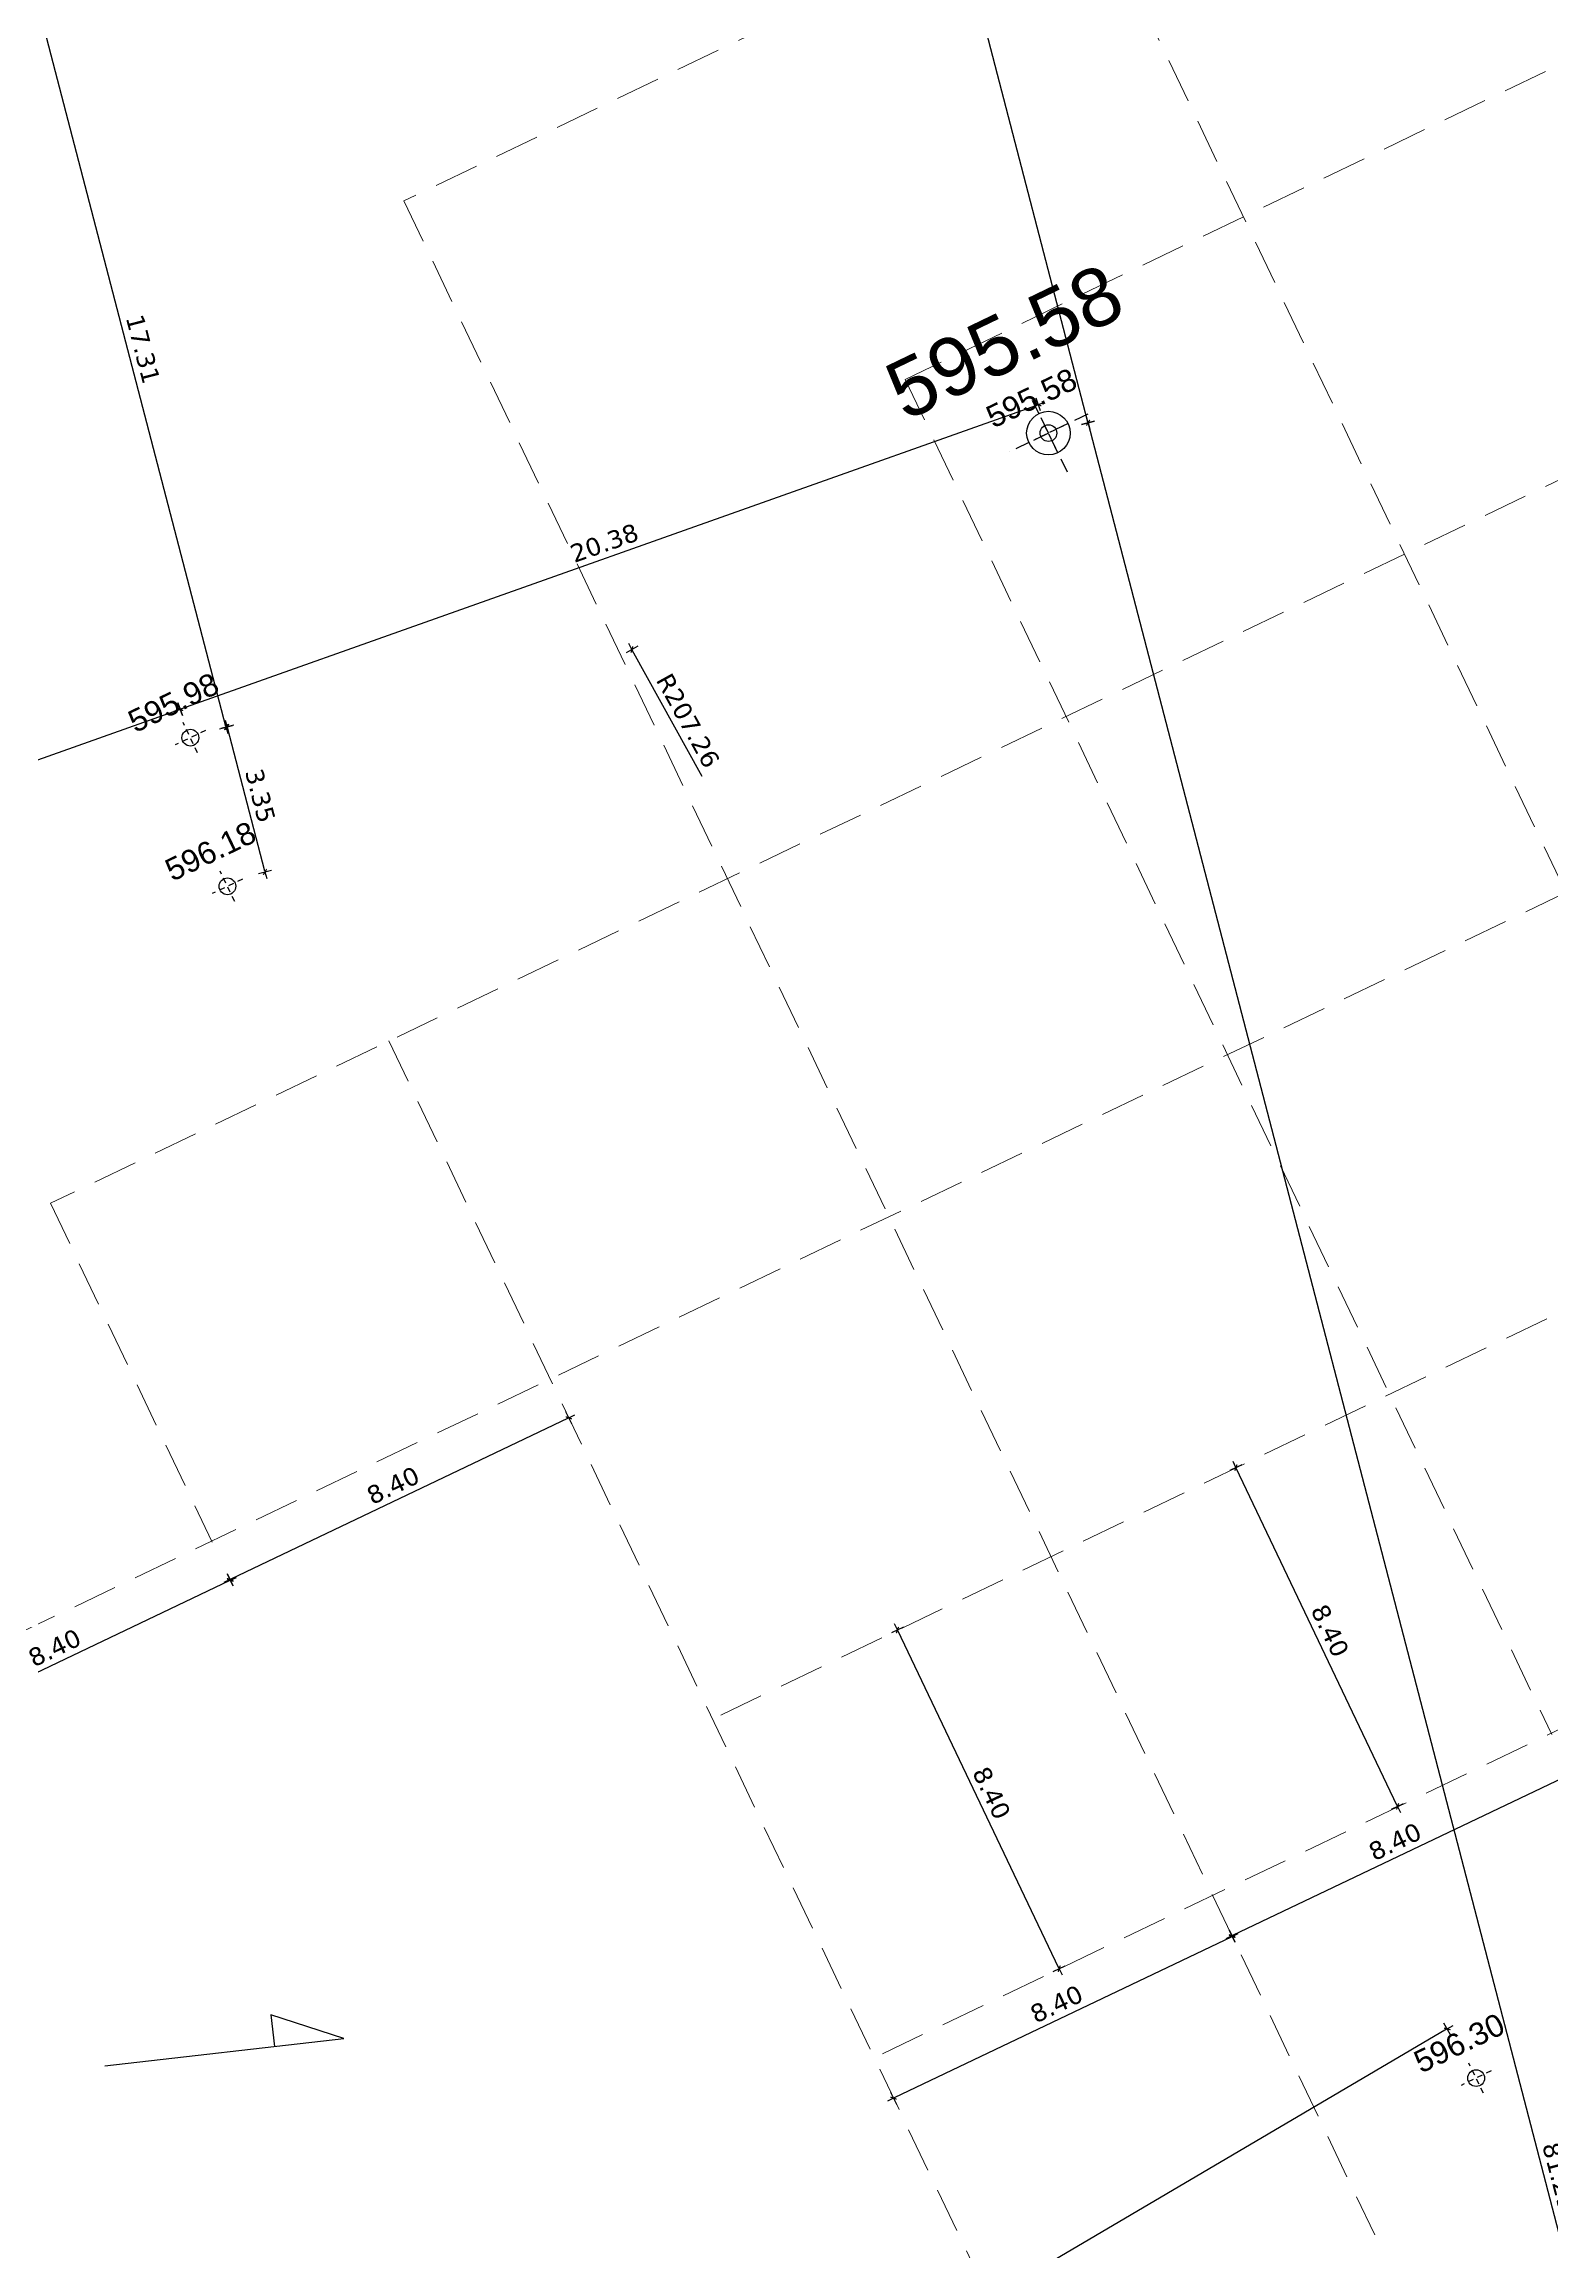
# Model space of a CAD drawing. Header units: metres. Extents: x 679716 to 681053, y 2749449 to 2750332.
# Drawn here: x 680532.4 to 680566.13, y 2750018.07 to 2750067.48 of the extents above; entities that cross this region are included whole.
import ezdxf
from ezdxf.enums import TextEntityAlignment as Align

# ---------------------------------------------------------------- set-up
doc = ezdxf.new("R2010")
doc.units = ezdxf.units.M
doc.linetypes.add('DASHEDX2', pattern=[1.5, 1, -0.5])
for name, color, linetype in [('01-TX-Guideline Altimetry 1000', 32, 'Continuous'), ('01-TX-Length Dimensions 250', 80, 'Continuous'), ('01-TX-Level Main Dimensions 250', 152, 'Continuous'), ('01-TX-Level Secondary Dimensions 250', 10, 'Continuous'), ('01-TX-Secondary Dimensions 1000', 152, 'Continuous')]:
    doc.layers.add(name, color=color, linetype=linetype)
doc.layers.add('02-L-Axis', color=253, linetype='DASHEDX2', lineweight=20)
doc.layers.add('03-BK-Arrow', color=153, linetype='Continuous', true_color=0x4491cf)
doc.styles.add('E100', font='verdana.ttf', dxfattribs={"height": 0.4})
doc.styles.add('E500', font='verdana.ttf', dxfattribs={"height": 1.25})
doc.styles.get("Standard").update_dxf_attribs({"font": 'arial.ttf'})
doc.dimstyles.new('E1000', dxfattribs={"dimscale": 0.03, "dimtxt": 1.25, "dimasz": 1, "dimexe": 0.1, "dimexo": 1, "dimgap": 8, "dimtad": 1, "dimzin": 0, "dimdsep": 46, "dimtxsty": 'E500', "dimblk1": 'LINCOT500', "dimblk2": 'LINCOT500', "dimsah": 1, "dimcen": 0.1, "dimdle": 0.1, "dimse1": 1, "dimse2": 1, "dimclrt": 256, "dimazin": 0, "dimtfac": 0.015385, "dimtofl": 0, "dimtmove": 0, "dimatfit": 3, "dimldrblk": 'LINCOT500', "dimfxl": 1, "dimtolj": 1, "dimtzin": 0, "dimarcsym": 0})
doc.dimstyles.new('E250', dxfattribs={"dimscale": 0.03, "dimtxt": 0.4, "dimasz": 0.5, "dimexe": 0.1, "dimexo": 1, "dimgap": 4, "dimtad": 1, "dimzin": 0, "dimdsep": 46, "dimtxsty": 'E100', "dimblk1": 'LINCOT200', "dimblk2": 'LINCOT200', "dimsah": 1, "dimcen": 0.1, "dimdle": 0.1, "dimse1": 1, "dimse2": 1, "dimclrt": 256, "dimadec": 0, "dimazin": 0, "dimtfac": 0.015385, "dimtofl": 0, "dimtmove": 0, "dimatfit": 3, "dimldrblk": 'LINCOT200', "dimfxl": 1, "dimtolj": 1, "dimtzin": 0, "dimarcsym": 0})

# ---------------------------------------------------------------- blocks, each defined once
blk = doc.blocks.new('LINCOT200')
for p, q in [((0, -10), (0, 10)), ((0, 0), (10, 0))]:
    blk.add_line(p, q)
at = {"const_width": 1.88}
blk.add_lwpolyline([(3.5, -3.5), (-3.5, 3.5)], dxfattribs=at)
blk = doc.blocks.new('*D34')
at = {"layer": '01-TX-Length Dimensions 250', "color": 0, "lineweight": -2, "transparency": 16777216}
blk.add_line((680555.761, 2750058.993), (680576.209, 2749980.346), dxfattribs=at)
at = {"layer": '01-TX-Length Dimensions 250', "color": 0, "lineweight": -2, "transparency": 16777216, "xscale": 0.015, "yscale": 0.015, "zscale": 0.015}
for p, rotation in [((680555.757, 2750059.008), 104.5744480289418), ((680576.213, 2749980.331), 284.5744480289418)]:
    blk.add_blockref('LINCOT200', p, dxfattribs=dict(at, rotation=rotation))
at = {"layer": '01-TX-Length Dimensions 250', "transparency": 16777216, "insert": (680566.304, 2750019.752), "char_height": 0.4, "attachment_point": 5, "rotation": 284.5744, "style": 'E100'}
blk.add_mtext('\\A1;81.29', dxfattribs=at)
blk = doc.blocks.new('*D35')
at = {"layer": '01-TX-Length Dimensions 250', "color": 0, "lineweight": -2, "transparency": 16777216}
blk.add_line((680555.753, 2750059.022), (680550.399, 2750079.618), dxfattribs=at)
at = {"layer": '01-TX-Length Dimensions 250', "color": 0, "lineweight": -2, "transparency": 16777216, "xscale": 0.015, "yscale": 0.015, "zscale": 0.015}
for p, rotation in [((680550.395, 2750079.633), 104.5727222259591), ((680555.757, 2750059.008), 284.5727222259592)]:
    blk.add_blockref('LINCOT200', p, dxfattribs=dict(at, rotation=rotation))
at = {"layer": '01-TX-Length Dimensions 250', "transparency": 16777216, "insert": (680553.394, 2750069.403), "char_height": 0.4, "attachment_point": 5, "rotation": 284.5727, "style": 'E100'}
blk.add_mtext('\\A1;21.31', dxfattribs=at)
blk = doc.blocks.new('*D39')
at = {"layer": '01-TX-Length Dimensions 250', "color": 0, "lineweight": -2, "transparency": 16777216}
blk.add_line((680528.362, 2750038.303), (680525.892, 2750041.954), dxfattribs=at)
at = {"layer": '01-TX-Length Dimensions 250', "color": 0, "lineweight": -2, "transparency": 16777216, "xscale": 0.015, "yscale": 0.015, "zscale": 0.015, "rotation": 124.0788949722158}
blk.add_blockref('LINCOT200', (680525.884, 2750041.966), dxfattribs=at)
at = {"layer": '01-TX-Length Dimensions 250', "transparency": 16777216, "insert": (680527.941, 2750039.503), "char_height": 0.4, "attachment_point": 5, "rotation": 304.0789, "style": 'E100'}
blk.add_mtext('\\A1;R242.21', dxfattribs=at)
blk = doc.blocks.new('Cotes Altimetriques')
at = {"linetype": 'DASHEDX2', "ltscale": 0.5}
for points in [[(0, -1.5), (0, 1.5)], [(1.5, 0), (-1.5, 0)]]:
    blk.add_lwpolyline(points, dxfattribs=at)
blk.add_circle((0, 0), 0.75)
at = {"ltscale": 0.3}
blk.add_attdef('COTES', text='', height=2, dxfattribs=at).set_placement((0, 3.5), align=Align.MIDDLE)
blk = doc.blocks.new('*D170')
at = {"layer": '01-TX-Length Dimensions 250', "color": 0, "lineweight": -2, "transparency": 16777216}
blk.add_line((680510.368, 2750043.694), (680535.428, 2750052.592), dxfattribs=at)
at = {"layer": '01-TX-Length Dimensions 250', "color": 0, "lineweight": -2, "transparency": 16777216, "xscale": 0.015, "yscale": 0.015, "zscale": 0.015}
for p, rotation in [((680535.442, 2750052.597), 19.5485380975915), ((680510.354, 2750043.689), 199.5485380975915)]:
    blk.add_blockref('LINCOT200', p, dxfattribs=dict(at, rotation=rotation))
at = {"layer": '01-TX-Length Dimensions 250', "transparency": 16777216, "insert": (680522.788, 2750048.452), "char_height": 0.4, "attachment_point": 5, "rotation": 19.5485, "style": 'E100'}
blk.add_mtext('\\A1;26.62', dxfattribs=at)
blk = doc.blocks.new('*D174')
at = {"layer": '01-TX-Length Dimensions 250', "color": 0, "lineweight": -2, "transparency": 16777216}
for p, q in [((680594.208, 2750049.585), (680594.214, 2750049.585)), ((680594.211, 2750049.582), (680594.211, 2750049.588)), ((680492.283, 2749953.664), (680495.914, 2749957.081))]:
    blk.add_line(p, q, dxfattribs=at)
at = {"layer": '01-TX-Length Dimensions 250', "color": 0, "lineweight": -2, "transparency": 16777216, "xscale": 0.015, "yscale": 0.015, "zscale": 0.015, "rotation": 43.26113911524751}
blk.add_blockref('LINCOT200', (680495.925, 2749957.091), dxfattribs=at)
at = {"layer": '01-TX-Length Dimensions 250', "transparency": 16777216, "insert": (680492.964, 2749954.755), "char_height": 0.4, "attachment_point": 5, "rotation": 43.2611, "style": 'E100'}
blk.add_mtext('\\A1;R134.96', dxfattribs=at)
blk = doc.blocks.new('*D181')
at = {"layer": '01-TX-Length Dimensions 250', "color": 0, "lineweight": -2, "transparency": 16777216}
blk.add_line((680535.457, 2750052.602), (680554.63, 2750059.41), dxfattribs=at)
at = {"layer": '01-TX-Length Dimensions 250', "color": 0, "lineweight": -2, "transparency": 16777216, "xscale": 0.015, "yscale": 0.015, "zscale": 0.015}
for p, rotation in [((680554.645, 2750059.415), 19.54853810096828), ((680535.442, 2750052.597), 199.5485381009683)]:
    blk.add_blockref('LINCOT200', p, dxfattribs=dict(at, rotation=rotation))
at = {"layer": '01-TX-Length Dimensions 250', "transparency": 16777216, "insert": (680544.933, 2750056.316), "char_height": 0.4, "attachment_point": 5, "rotation": 19.5485, "style": 'E100'}
blk.add_mtext('\\A1;20.38', dxfattribs=at)
blk = doc.blocks.new('*D185')
at = {"layer": '01-TX-Length Dimensions 250', "color": 0, "lineweight": -2, "transparency": 16777216}
blk.add_line((680547.119, 2750051.093), (680545.557, 2750053.92), dxfattribs=at)
at = {"layer": '01-TX-Length Dimensions 250', "color": 0, "lineweight": -2, "transparency": 16777216, "xscale": 0.015, "yscale": 0.015, "zscale": 0.015, "rotation": 118.9156672505021}
blk.add_blockref('LINCOT200', (680545.55, 2750053.933), dxfattribs=at)
at = {"layer": '01-TX-Length Dimensions 250', "transparency": 16777216, "insert": (680546.805, 2750052.341), "char_height": 0.4, "attachment_point": 5, "rotation": 298.9157, "style": 'E100'}
blk.add_mtext('\\A1;R207.26', dxfattribs=at)
blk = doc.blocks.new('*D358')
at = {"layer": '01-TX-Length Dimensions 250', "color": 0, "lineweight": -2, "transparency": 16777216}
blk.add_line((680423.734, 2750124.099), (680420.34, 2750124.691), dxfattribs=at)
at = {"layer": '01-TX-Length Dimensions 250', "color": 0, "lineweight": -2, "transparency": 16777216, "xscale": 0.015, "yscale": 0.015, "zscale": 0.015, "rotation": 170.1027913468755}
blk.add_blockref('LINCOT200', (680420.325, 2750124.694), dxfattribs=at)
at = {"layer": '01-TX-Length Dimensions 250', "transparency": 16777216, "insert": (680422.571, 2750124.635), "char_height": 0.4, "attachment_point": 5, "rotation": 350.1028, "style": 'E100'}
blk.add_mtext('\\A1;R530.43', dxfattribs=at)
blk = doc.blocks.new('*D434')
at = {"layer": '01-TX-Length Dimensions 250', "color": 0, "lineweight": -2, "transparency": 16777216}
blk.add_line((680537.335, 2750048.97), (680536.498, 2750052.187), dxfattribs=at)
at = {"layer": '01-TX-Length Dimensions 250', "color": 0, "lineweight": -2, "transparency": 16777216, "xscale": 0.015, "yscale": 0.015, "zscale": 0.015}
for p, rotation in [((680536.495, 2750052.201), 104.5740522233156), ((680537.339, 2750048.955), 284.5740522233156)]:
    blk.add_blockref('LINCOT200', p, dxfattribs=dict(at, rotation=rotation))
at = {"layer": '01-TX-Length Dimensions 250', "transparency": 16777216, "insert": (680537.234, 2750050.661), "char_height": 0.4, "attachment_point": 5, "rotation": 284.5741, "style": 'E100'}
blk.add_mtext('\\A1;3.35', dxfattribs=at)
blk = doc.blocks.new('*D435')
at = {"layer": '01-TX-Length Dimensions 250', "color": 0, "lineweight": -2, "transparency": 16777216}
blk.add_line((680536.465, 2750052.209), (680532.116, 2750068.937), dxfattribs=at)
at = {"layer": '01-TX-Length Dimensions 250', "color": 0, "lineweight": -2, "transparency": 16777216, "xscale": 0.015, "yscale": 0.015, "zscale": 0.015}
for p, rotation in [((680532.112, 2750068.952), 104.574050976206), ((680536.469, 2750052.195), 284.574050976206)]:
    blk.add_blockref('LINCOT200', p, dxfattribs=dict(at, rotation=rotation))
at = {"layer": '01-TX-Length Dimensions 250', "transparency": 16777216, "insert": (680534.608, 2750060.656), "char_height": 0.4, "attachment_point": 5, "rotation": 284.5741, "style": 'E100'}
blk.add_mtext('\\A1;17.31', dxfattribs=at)
blk = doc.blocks.new('*D442')
at = {"layer": '01-TX-Length Dimensions 250', "color": 0, "lineweight": -2, "transparency": 16777216}
blk.add_line((680478.478, 2749978.335), (680475.888, 2749976.74), dxfattribs=at)
at = {"layer": '01-TX-Length Dimensions 250', "color": 0, "lineweight": -2, "transparency": 16777216, "xscale": 0.015, "yscale": 0.015, "zscale": 0.015, "rotation": 211.618115761303}
blk.add_blockref('LINCOT200', (680475.875, 2749976.733), dxfattribs=at)
at = {"layer": '01-TX-Length Dimensions 250', "transparency": 16777216, "insert": (680477.247, 2749977.964), "char_height": 0.4, "attachment_point": 5, "rotation": 31.6181, "style": 'E100'}
blk.add_mtext('\\A1;R138.96', dxfattribs=at)
blk = doc.blocks.new('*D465')
at = {"layer": '01-TX-Length Dimensions 250', "color": 0, "lineweight": -2, "transparency": 16777216}
for p, q in [((680594.204, 2750049.582), (680594.21, 2750049.582)), ((680594.207, 2750049.579), (680594.207, 2750049.585)), ((680470.862, 2749973.865), (680473.723, 2749975.621))]:
    blk.add_line(p, q, dxfattribs=at)
at = {"layer": '01-TX-Length Dimensions 250', "color": 0, "lineweight": -2, "transparency": 16777216, "xscale": 0.015, "yscale": 0.015, "zscale": 0.015, "rotation": 31.54426804571916}
blk.add_blockref('LINCOT200', (680473.736, 2749975.629), dxfattribs=at)
at = {"layer": '01-TX-Length Dimensions 250', "transparency": 16777216, "insert": (680471.751, 2749974.796), "char_height": 0.4, "attachment_point": 5, "rotation": 31.5443, "style": 'E100'}
blk.add_mtext('\\A1;R141.36', dxfattribs=at)
blk = doc.blocks.new('LINCOT500')
for p, q in [((0, -25), (0, 25)), ((0, 0), (25, 0))]:
    blk.add_line(p, q)
at = {"const_width": 4.69}
blk.add_lwpolyline([(8.8, -8.8), (-8.8, 8.8)], dxfattribs=at)
blk = doc.blocks.new('*D1066')
at = {"layer": '01-TX-Secondary Dimensions 1000', "color": 0, "lineweight": -2, "transparency": 16777216}
for p, q in [((680594.204, 2750049.582), (680594.21, 2750049.582)), ((680594.207, 2750049.579), (680594.207, 2750049.585)), ((680463.874, 2749970.371), (680473.125, 2749975.993))]:
    blk.add_line(p, q, dxfattribs=at)
at = {"layer": '01-TX-Secondary Dimensions 1000', "color": 0, "lineweight": -2, "transparency": 16777216, "xscale": 0.03, "yscale": 0.03, "zscale": 0.03, "rotation": 31.28950796799441}
blk.add_blockref('LINCOT500', (680473.151, 2749976.009), dxfattribs=at)
at = {"layer": '01-TX-Secondary Dimensions 1000', "transparency": 16777216, "insert": (680466.618, 2749973.08), "char_height": 1.25, "attachment_point": 5, "rotation": 31.2895, "style": 'E500'}
blk.add_mtext('\\A1;R141.66', dxfattribs=at)
blk = doc.blocks.new('*D1598')
at = {"layer": '01-TX-Length Dimensions 250', "color": 0, "lineweight": -2, "transparency": 16777216}
blk.add_line((680566.544, 2750028.758), (680558.991, 2750025.153), dxfattribs=at)
at = {"layer": '01-TX-Length Dimensions 250', "color": 0, "lineweight": -2, "transparency": 16777216, "xscale": 0.015, "yscale": 0.015, "zscale": 0.015}
for p, rotation in [((680566.558, 2750028.764), 25.5122842100076), ((680558.977, 2750025.146), 205.5122842100075)]:
    blk.add_blockref('LINCOT200', p, dxfattribs=dict(at, rotation=rotation))
at = {"layer": '01-TX-Length Dimensions 250', "transparency": 16777216, "insert": (680562.626, 2750027.252), "char_height": 0.4, "attachment_point": 5, "rotation": 25.5123, "style": 'E100'}
blk.add_mtext('\\A1;8.40', dxfattribs=at)
blk = doc.blocks.new('*D1599')
at = {"layer": '01-TX-Length Dimensions 250', "color": 0, "lineweight": -2, "transparency": 16777216}
blk.add_line((680558.971, 2750025.124), (680551.417, 2750021.519), dxfattribs=at)
at = {"layer": '01-TX-Length Dimensions 250', "color": 0, "lineweight": -2, "transparency": 16777216, "xscale": 0.015, "yscale": 0.015, "zscale": 0.015}
for p, rotation in [((680558.984, 2750025.131), 25.5122842100076), ((680551.404, 2750021.513), 205.5122842100075)]:
    blk.add_blockref('LINCOT200', p, dxfattribs=dict(at, rotation=rotation))
at = {"layer": '01-TX-Length Dimensions 250', "transparency": 16777216, "insert": (680555.052, 2750023.619), "char_height": 0.4, "attachment_point": 5, "rotation": 25.5123, "style": 'E100'}
blk.add_mtext('\\A1;8.40', dxfattribs=at)
blk = doc.blocks.new('*D1600')
at = {"layer": '01-TX-Length Dimensions 250', "color": 0, "lineweight": -2, "transparency": 16777216}
blk.add_line((680544.125, 2750036.73), (680536.571, 2750033.125), dxfattribs=at)
at = {"layer": '01-TX-Length Dimensions 250', "color": 0, "lineweight": -2, "transparency": 16777216, "xscale": 0.015, "yscale": 0.015, "zscale": 0.015}
for p, rotation in [((680544.138, 2750036.737), 25.5122842100076), ((680536.557, 2750033.119), 205.5122842100075)]:
    blk.add_blockref('LINCOT200', p, dxfattribs=dict(at, rotation=rotation))
at = {"layer": '01-TX-Length Dimensions 250', "transparency": 16777216, "insert": (680540.206, 2750035.225), "char_height": 0.4, "attachment_point": 5, "rotation": 25.5123, "style": 'E100'}
blk.add_mtext('\\A1;8.40', dxfattribs=at)
blk = doc.blocks.new('*D1601')
at = {"layer": '01-TX-Length Dimensions 250', "color": 0, "lineweight": -2, "transparency": 16777216}
blk.add_line((680536.551, 2750033.097), (680528.997, 2750029.492), dxfattribs=at)
at = {"layer": '01-TX-Length Dimensions 250', "color": 0, "lineweight": -2, "transparency": 16777216, "xscale": 0.015, "yscale": 0.015, "zscale": 0.015}
for p, rotation in [((680536.565, 2750033.103), 25.5122842100076), ((680528.984, 2750029.485), 205.5122842100075)]:
    blk.add_blockref('LINCOT200', p, dxfattribs=dict(at, rotation=rotation))
at = {"layer": '01-TX-Length Dimensions 250', "transparency": 16777216, "insert": (680532.632, 2750031.591), "char_height": 0.4, "attachment_point": 5, "rotation": 25.5123, "style": 'E100'}
blk.add_mtext('\\A1;8.40', dxfattribs=at)
blk = doc.blocks.new('*D1606')
at = {"layer": '01-TX-Length Dimensions 250', "color": 0, "lineweight": -2, "transparency": 16777216}
blk.add_line((680562.677, 2750028.056), (680559.072, 2750035.609), dxfattribs=at)
at = {"layer": '01-TX-Length Dimensions 250', "color": 0, "lineweight": -2, "transparency": 16777216, "xscale": 0.015, "yscale": 0.015, "zscale": 0.015}
for p, rotation in [((680559.065, 2750035.623), 115.5122842100075), ((680562.683, 2750028.042), 295.5122842100076)]:
    blk.add_blockref('LINCOT200', p, dxfattribs=dict(at, rotation=rotation))
at = {"layer": '01-TX-Length Dimensions 250', "transparency": 16777216, "insert": (680561.171, 2750031.974), "char_height": 0.4, "attachment_point": 5, "rotation": 295.5123, "style": 'E100'}
blk.add_mtext('\\A1;8.40', dxfattribs=at)
blk = doc.blocks.new('*D1607')
at = {"layer": '01-TX-Length Dimensions 250', "color": 0, "lineweight": -2, "transparency": 16777216}
blk.add_line((680555.103, 2750024.422), (680551.498, 2750031.976), dxfattribs=at)
at = {"layer": '01-TX-Length Dimensions 250', "color": 0, "lineweight": -2, "transparency": 16777216, "xscale": 0.015, "yscale": 0.015, "zscale": 0.015}
for p, rotation in [((680551.492, 2750031.99), 115.5122842100075), ((680555.11, 2750024.409), 295.5122842100076)]:
    blk.add_blockref('LINCOT200', p, dxfattribs=dict(at, rotation=rotation))
at = {"layer": '01-TX-Length Dimensions 250', "transparency": 16777216, "insert": (680553.598, 2750028.341), "char_height": 0.4, "attachment_point": 5, "rotation": 295.5123, "style": 'E100'}
blk.add_mtext('\\A1;8.40', dxfattribs=at)
blk = doc.blocks.new('ARROW')
blk.add_lwpolyline([(-6.52, -16.71), (0, 0), (-4.1, -3.99), (-1.89, -4.85)])
blk = doc.blocks.new('*D1766')
at = {"layer": '01-TX-Length Dimensions 250', "color": 0, "lineweight": -2, "transparency": 16777216}
blk.add_line((680563.781, 2750023.055), (680539.826, 2750008.965), dxfattribs=at)
at = {"layer": '01-TX-Length Dimensions 250', "color": 0, "lineweight": -2, "transparency": 16777216, "xscale": 0.015, "yscale": 0.015, "zscale": 0.015}
for p, rotation in [((680563.794, 2750023.062), 30.46294398163914), ((680539.813, 2750008.958), 210.4629439816391)]:
    blk.add_blockref('LINCOT200', p, dxfattribs=dict(at, rotation=rotation))
at = {"layer": '01-TX-Length Dimensions 250', "transparency": 16777216, "insert": (680551.637, 2750016.294), "char_height": 0.4, "attachment_point": 5, "rotation": 30.4629, "style": 'E100'}
blk.add_mtext('\\A1;27.82', dxfattribs=at)

msp = doc.modelspace()

# ---------------------------------------------------------------- linework, layer by layer
at = {"layer": '02-L-Axis'}
for points in [[(680577.244, 2750081.598), (680540.446, 2750063.975)], [(680580.86, 2750074.02), (680551.663, 2750059.976)], [(680555.626, 2750071.175), (680573.716, 2750033.269)], [(680584.478, 2750066.44), (680532.538, 2750041.54)], [(680540.446, 2750063.975), (680562.172, 2750018.452)], [(680551.663, 2750059.976), (680566.135, 2750029.651)], [(680588.097, 2750058.859), (680520.994, 2750026.724)], [(680591.715, 2750051.278), (680547.355, 2750029.996)], [(680540.113, 2750045.172), (680554.591, 2750014.835)], [(680595.333, 2750043.697), (680550.973, 2750022.415)], [(680532.538, 2750041.54), (680536.156, 2750033.959)]]:
    msp.add_lwpolyline(points, dxfattribs=at)

# ---------------------------------------------------------------- block references
at = {"layer": '01-TX-Guideline Altimetry 1000', "ltscale": 0.3, "xscale": 0.65, "yscale": 0.65, "zscale": 0.65, "rotation": 25.73366104797413}
msp.add_blockref('Cotes Altimetriques', (680554.87, 2750058.777), dxfattribs=at).add_auto_attribs({'COTES': '595.58'})
at = {"layer": '01-TX-Level Main Dimensions 250', "ltscale": 0.3, "xscale": 0.25, "yscale": 0.25, "zscale": 0.25, "rotation": 25.73366104797413}
msp.add_blockref('Cotes Altimetriques', (680554.87, 2750058.777), dxfattribs=at).add_auto_attribs({'COTES': '595.58'})
at = {"layer": '01-TX-Level Secondary Dimensions 250', "ltscale": 0.3, "xscale": 0.25, "yscale": 0.25, "zscale": 0.25, "rotation": 25.73366104797413}
for p, values in [((680535.669, 2750051.96), {'COTES': '595.98'}), ((680536.498, 2750048.634), {'COTES': '596.18'}), ((680564.441, 2750021.961), {'COTES': '596.30'})]:
    msp.add_blockref('Cotes Altimetriques', p, dxfattribs=at).add_auto_attribs(values)
at = {"layer": '03-BK-Arrow', "xscale": 0.3, "yscale": 0.3, "zscale": 0.03, "rotation": 297.8827076603668}
msp.add_blockref('ARROW', (680539.103, 2750022.849, 0), dxfattribs=at)

# ---------------------------------------------------------------- dimensions: what is measured, and where the dimension line sits
at = {"layer": '01-TX-Length Dimensions 250'}
for center, mpoint, picture, middle in [((680942.86, 2750033.523), (680420.325, 2750124.694), '*D358', (680422.515, 2750124.312)), ((680645.766, 2749872.509), (680545.55, 2750053.933), '*D185', (680546.517, 2750052.182)), ((680594.207, 2750049.582), (680473.736, 2749975.629), '*D465', (680471.922, 2749974.516)), ((680594.209, 2750049.584), (680475.875, 2749976.733), '*D442', (680477.419, 2749977.683)), ((680594.211, 2750049.585), (680495.925, 2749957.091), '*D174', (680493.189, 2749954.516)), ((680661.6, 2749841.354), (680525.884, 2750041.966), '*D39', (680527.673, 2750039.322))]:
    dim = msp.add_radius_dim(center=center, mpoint=mpoint, dimstyle='E250', dxfattribs=at)
    dim.commit()
    dim.dimension.update_dxf_attribs({"geometry": picture, "text_midpoint": middle, "dimtype": 164})
for p1, p2, distance, picture, middle in [((680554.87, 2750058.777), (680549.508, 2750079.402), -0.916, '*D35', (680553.394, 2750069.403)), ((680535.952, 2750052.06), (680531.596, 2750068.818), -0.534, '*D435', (680534.608, 2750060.656)), ((680535.669, 2750051.96), (680554.871, 2750058.778), 0.676, '*D181', (680544.933, 2750056.316)), ((680554.87, 2750058.777), (680575.327, 2749980.101), 0.916, '*D34', (680566.304, 2750019.752)), ((680510.58, 2750043.051), (680535.669, 2750051.96), 0.676, '*D170', (680522.788, 2750048.452)), ((680536.796, 2750048.814), (680535.952, 2750052.06), -0.56, '*D434', (680537.234, 2750050.661)), ((680564.441, 2750021.961), (680540.461, 2750007.856), -1.278, '*D1766', (680551.637, 2750016.294))]:
    dim = msp.add_aligned_dim(p1=p1, p2=p2, distance=distance, dimstyle='E250', dxfattribs=at)
    dim.commit()
    dim.dimension.update_dxf_attribs({"geometry": picture, "text_midpoint": middle})
for base, p1, p2, angle, picture, middle in [((680536.557, 2750033.119), (680543.722, 2750037.608), (680536.141, 2750033.99), 25.5123, '*D1600', (680540.206, 2750035.225)), ((680559.065, 2750035.623), (680566.12, 2750029.682), (680562.479, 2750037.252), 295.5123, '*D1606', (680561.171, 2750031.974)), ((680528.984, 2750029.485), (680536.141, 2750033.99), (680528.56, 2750030.372), 25.5123, '*D1601', (680532.632, 2750031.591)), ((680551.492, 2750031.99), (680558.546, 2750026.049), (680554.905, 2750033.619), 295.5123, '*D1607', (680553.598, 2750028.341)), ((680558.977, 2750025.146), (680566.135, 2750029.651), (680558.554, 2750026.033), 25.5123, '*D1598', (680562.626, 2750027.252)), ((680551.404, 2750021.513), (680558.554, 2750026.033), (680550.973, 2750022.415), 25.5123, '*D1599', (680555.052, 2750023.619))]:
    dim = msp.add_linear_dim(base=base, p1=p1, p2=p2, angle=angle, dimstyle='E250', dxfattribs=at)
    dim.commit()
    dim.dimension.update_dxf_attribs({"geometry": picture, "text_midpoint": middle})
at = {"layer": '01-TX-Secondary Dimensions 1000'}
dim = msp.add_radius_dim(center=(680594.207, 2750049.582), mpoint=(680473.151, 2749976.009), dimstyle='E1000', dxfattribs=at)
dim.commit()
dim.dimension.update_dxf_attribs({"geometry": '*D1066', "text_midpoint": (680467.08, 2749972.32), "dimtype": 164})

doc.saveas('drawing.dxf')
